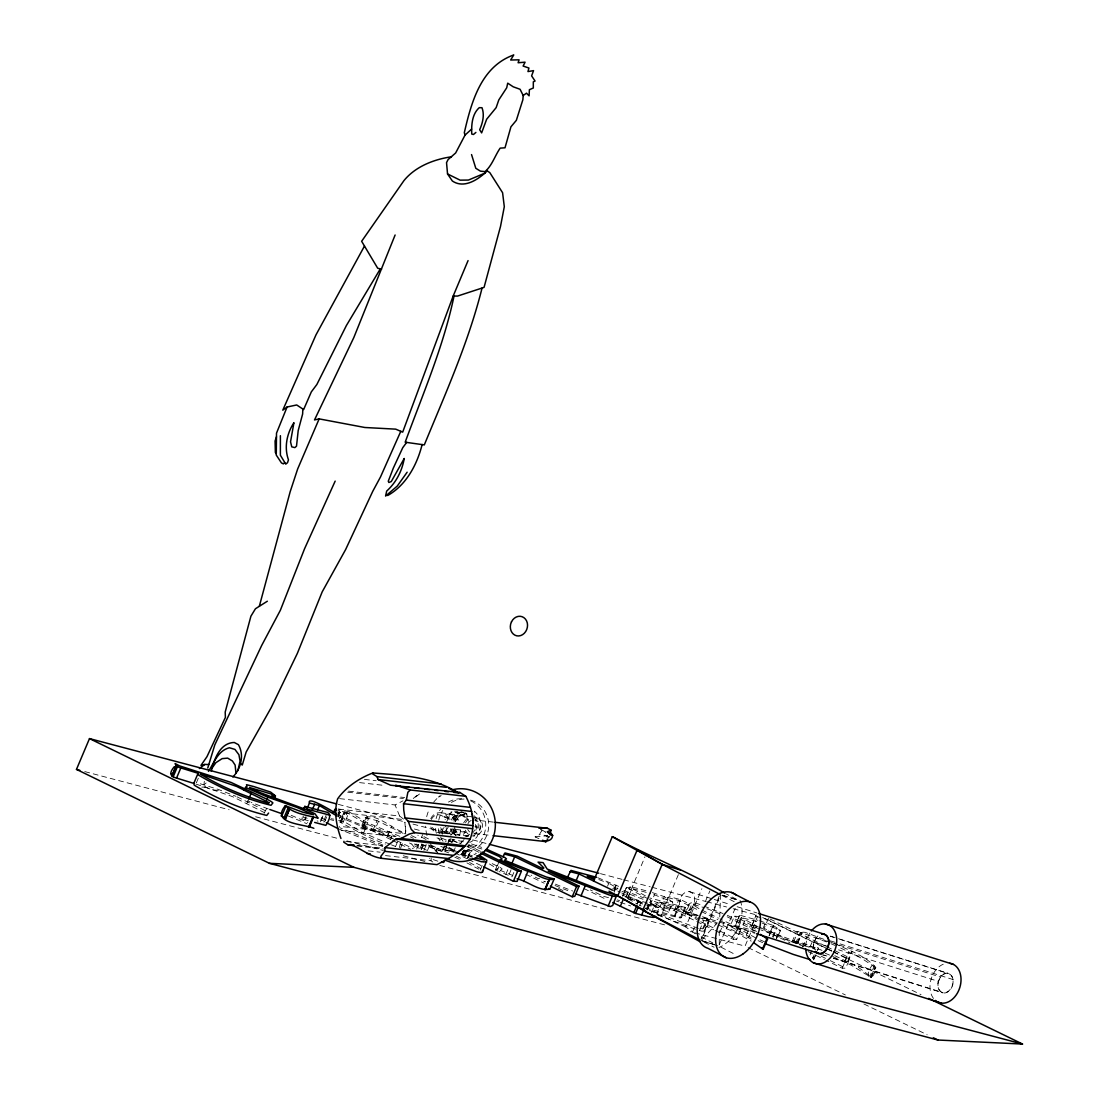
<?xml version="1.0" encoding="UTF-8"?>
<svg xmlns="http://www.w3.org/2000/svg" width="1099" height="1099" viewBox="0 0 1099 1099"><rect width="100%" height="100%" fill="white"/><g stroke="black" fill="none" stroke-linecap="round" stroke-linejoin="round"><path stroke-width="0.75" stroke-dasharray="5 3.75" d="M538.922 838.716L535.117 836.834C541.258 837.589 539.733 826.723 545.489 832.286M719.241 930.592L719.296 946.308L702.701 941.06M719.749 916.923L720.573 894.71L701.835 939.054M431.179 858.017L431.055 860.778L432.827 862.014M405.847 831.435L404.899 822.189L405.723 833.866L339.33 826.297M739.339 915.316L738.94 916.484L734.379 916.168L730.107 926.292L735.107 926.43L739.517 915.096L757.98 920.289M751.661 926.443L756.126 915L751.661 926.443L756.359 927.735M218.385 790.483L211.489 789.673L205.788 787.159L203.837 784.645L204.345 781.348M456.689 811.886L466.869 813.796L467.157 818.013C463.86 814.345 458.379 813.727 457.294 819.95L448.722 818.975L449.422 813.837L451.277 811.763M450.769 835.377L453.557 832.245L456.14 834.375L459.932 835.144L453.392 832.231L454.052 828.399M455.082 821.86L455.975 816.749L449.422 813.837L453.214 814.606L455.797 816.722L459.602 812.944L457.047 811.79M460.646 830.006L459.753 835.116L463.16 834.443L465.509 832.204L460.646 830.006L452.06 829.017L448.735 833.866L438.061 832.754M399.418 847.617L400.599 842.04M813.452 959.812L816.653 952.476M759.931 927.735L805.91 945.497L815.54 948.176L817.285 947.517L818.494 948.135L817.738 949.687M446.249 822.835L449.903 814.194A18.23 17.405 -83.5 0 1 452.005 811.873M539.582 878.101L538.634 878.788L531.078 875.106M814.167 941.939L816.351 937.502A10.015 7.322 -72.5 0 1 818.027 935.757M938.45 981.173L940.634 976.75A10.015 7.322 -72.5 0 1 952.668 978.014A10.083 7.377 -72.5 0 1 945.662 992.85A10.083 7.377 -72.5 0 1 938.258 981.737L940.456 977.052A10.083 7.377 -72.5 0 1 952.641 978.014A10.015 7.322 -72.5 0 1 945.552 992.617A10.015 7.322 -72.5 0 1 938.381 981.366L838.633 949.866M449.189 839.21L447.994 842.287M699.17 930.345C706.094 933.463 705.709 927.254 699.926 928.765M702.632 918.242C711.767 917.706 710.325 923.586 700.942 919.478M455.22 847.769L453.379 852.11L445.095 849.939L447.389 843.428M198.301 778.229L196.474 782.57L218.509 789.508L235.859 796.308M246.932 803.273L248.154 800.374M264.117 813.246L266.659 808.479M308.297 820.719L302.527 819.071L303.75 816.172M304.643 819.772L305.865 816.873M304.849 819.827L306.072 816.928M322.845 816.008L320.4 821.791L317.089 820.926M320.51 821.846L322.996 816.062M326.073 815.362L323.01 822.601L324.081 823.027M324.741 821.599L327.145 815.788M337.668 815.087L339.495 810.746M337.956 815.17L339.797 810.828M337.64 816.694L340.086 810.897M338.231 816.845L340.676 811.062M339.412 818.865L340.649 815.98M344.124 811.982L339.852 822.121C354.757 829.731 369.47 838.551 385.57 844.046M340.292 822.231L344.564 812.106M340.731 822.354L345.017 812.216M341.24 822.492L345.512 812.353M342.861 822.917L347.133 812.779L365.5 823.481L396.066 836.463M390.076 844.293L362.478 832.506L344.935 822.066L349.207 811.927L338.149 809.029M390.942 839.636L372.767 830.775L360.857 827.712L365.129 817.574C377.822 813.123 393.73 830.775 405.449 832.657M360.857 827.712L362.189 826.846L366.475 816.708M363.013 826.901L367.3 816.763M363.59 827.025L367.863 816.887M364.346 828.564L368.618 818.439M363.604 833.042L367.877 822.904M372.767 830.775L377.039 820.651L404.308 833.921M362.189 826.846L374.841 829.965L379.128 819.84M387.535 836.147L391.807 826.008M390.585 839.279L391.807 836.38M395.599 846.381L398.044 840.598M400.503 848.318L402.852 842.48M421.48 837.479L422.703 834.594M416.672 849.06L419.117 843.263L441.853 851.546M420.01 848.62L422.497 842.768M421.205 849.129L423.033 844.788M421.205 849.678L423.046 845.337M423.926 850.475L426.371 844.691L436.454 849.582L444.985 851.78M427.401 850.64L429.846 844.843M436.042 851.038L437.265 848.14L448.378 851.052L448.062 852.206M444.257 846.367L441.812 852.165L444.257 846.367L455.371 850.846M445.095 849.939L447.54 844.142M448.145 842.699L449.216 839.389M449.093 841.532L450.315 838.647M450.013 841.738L451.236 838.839M453.695 829.525A10.935 10.441 -83.5 0 0 455 832.012L454.34 835.487L452.747 833.756A13.847 13.229 -83.5 0 1 450.288 827.094M452.802 839.265L451.579 842.164L441.248 837.974M451.84 842.232L453.063 839.348L464.465 842.068M452.115 842.301L453.338 839.416M454.629 826.929A10.935 10.441 -83.5 0 0 456.566 832.19L455.906 835.666L454.313 833.935A13.847 13.229 -83.5 0 1 452.019 828.467M455.467 821.338A10.935 10.441 -83.5 0 1 463.915 814.812L465.921 811.955M461.951 840.639L460.728 843.51L457.843 842.645M461.731 854.376L463.558 850.035L461.731 854.376L471.705 859.239M464.575 850.077L463.352 852.961L472.391 855.764M463.448 852.989L464.698 850.104M464.135 854.885L468.408 844.746M465.028 855.104L469.314 844.98M467.405 857.934L470.454 850.695M467.624 858.044L470.674 850.805M467.886 858.182L470.949 850.942M480.194 870.133L483.862 861.451M495.333 869.886L499.001 861.204M499.234 861.163L495.622 870.092L497.943 871.067M495.649 869.831L497.833 869.103L499.66 864.762M512.848 875.505L500.265 870.367L501.487 867.468M505.856 874.309L509.524 865.627M509.277 874.062L511.104 869.721M513.837 872.469L511.997 876.81L499.097 871.548M607.541 886.206L608.764 883.308L598.831 879.571M616.031 884.983L614.204 889.325L620.234 892.237M613.764 890.863L616.209 885.066M613.943 890.946L616.388 885.162M614.231 892.264L615.358 889.325L618.023 890.108M626.444 887.511L622.748 896.207L626.444 887.511L630.153 887.511L630.153 886.453L647.696 891.234M626.004 897.141L630.153 886.453M626.018 897.416L630.29 887.291M627.598 897.993L645.031 856.712M638.464 901.111L637.283 904.024L627.68 898.57L631.952 888.445L650.594 893.583M636.925 903.859L638.148 900.96M637.2 903.982L638.285 901.029M639.852 905.205L641.074 902.306L642.709 902.897M646.239 909.271L649.289 902.032M646.981 909.642L650.663 900.96M647.215 909.752L650.883 901.07M647.476 909.876L651.144 901.194M650.182 904.862L654.468 894.723M651.46 912.458L654.523 905.233L649.069 901.936M698.36 928.367L653.534 911.648L657.82 901.51L677.987 906.716L685.639 907.527L649.66 897.938M656.707 914.08L659.62 906.139L650.429 900.85M625.867 896.578L660.032 906.771L664.304 896.647L672.753 902.142L668.48 912.28L657.326 907.17L644.728 903.241M663.521 907.692L667.807 897.567L669.318 896.66L680.597 899.641L689.554 903.996L685.281 914.134L676.311 909.766L665.046 906.785L663.521 907.692L674.236 910.576L713.622 929.754M678.371 874.612L660.925 915.907L656.405 914.478M674.236 910.576L678.523 900.452L699.72 910.769M676.311 909.766L680.597 899.641M674.291 916.03L678.564 905.892M674.965 916.209L679.251 906.071M645.374 908.076L680.542 917.28L684.814 907.156M653.534 911.648L680.171 918.008L681.366 917.665L685.639 907.527M685.281 914.134C687.576 900.026 692.04 901.235 702.646 905.631M699.239 921.003L687.589 914.121L691.875 903.996L704.225 907.692M690.103 912.967L694.389 902.829M695.31 933.807L685.707 926.952L701.863 888.72M692.384 932.282L694.966 926.169M705.311 901.702L709.83 891.001M699.527 930.441L703.813 920.303M702.604 928.998L706.891 918.86M703.58 928.573L707.866 918.434M704.322 931.018L709.143 919.492M700.571 940.263L719.309 895.919M719.68 932.708L723.966 922.569M735.107 926.43L739.393 916.113M755.659 937.873L736.77 927.597L741.056 917.459L760.714 922.665M715.133 930.496L733.267 939.315L740.355 922.762M733.267 939.315L736.728 939.247L741.014 929.108L720.01 918.888M736.77 927.597L741.715 928.49L745.878 918.338M746.235 935.249L750.507 925.111M757.417 916.854L745.053 946.115L690.309 931.636M825.734 947.97L766.91 919.327L762.624 929.466L789.893 942.736M768.448 918.256L764.176 928.394L792.049 941.953L800.951 942.475L821.997 950.347M759.45 920.742L773.201 925.427L768.723 935.483M769.053 935.62L773.339 925.495M769.273 935.73L773.559 925.605M772.446 936.939L776.128 928.257M773.215 937.323L776.897 928.628M776.306 938.642L779.974 929.96M776.347 938.958L780.482 930.386L777.433 937.626M792.049 941.953L796.322 931.828L797.558 931.636L805.237 932.35L826.269 940.208M793.657 941.774L797.943 931.636M796.377 943.546L795.855 942.777L800.141 932.639L801.185 932.57L828.151 942.544M797.091 942.75L801.377 932.611M797.668 942.873L801.954 932.735M797.874 942.928L802.16 932.79M802.49 947.104L806.776 936.98M809.908 947.242L812.353 941.458M810.059 954.907L811.886 950.566M814.222 954.756L812.793 957.806L814.016 954.921M817.271 951.033L818.494 948.135M813.933 959.29L816.997 952.064M844.582 961.845L848.868 951.707M842.246 968.219L846.532 958.094L849.994 958.012L845.722 968.15L842.246 968.219L825.912 960.265M847.617 961.46L851.904 951.336M847.975 961.639L852.261 951.5M834.828 943.725C849.019 950.292 864.858 955.594 875.779 967.326C873.568 984.498 862.509 977.038 872.194 965.307L861.589 958.314L838.084 946.775M871.507 977.451L870.037 975.967L874.323 965.829M870.532 977.313L874.804 967.189L872.194 965.307M870.944 977.478L875.779 967.326M871.232 977.588L875.518 967.45M735.231 908.282L718.677 945.978L735.863 954.825M817.835 936.018A10.083 7.377 -72.5 0 0 816.172 937.804L813.961 942.489A10.083 7.377 -72.5 0 0 814.345 949.824M548.552 837.933L549.335 836.71A1.607 1.539 -83.5 0 1 547.261 835.405M448.722 818.975L443.845 816.763L446.194 814.538L449.601 813.851M442.21 834.402L442.196 830.954L445.686 826.132M463.668 822.835L467.157 818.013L460.797 815.128L460.769 811.694L467.144 814.579M685.268 913.736L689.76 912.884L701.203 916.8M735.052 925.454L756.648 931.334M464.121 839.389L460.783 843.455L449.367 839.801M452.554 839.732L456.387 842.219M702.343 939.315L717.317 922.872M426.371 844.691L423.555 846.244L415.82 844.018M413.224 798.52L418.774 793.808M546.107 836.82L547.357 835.817L540.145 834.526M812.793 957.806L814.208 958.259M415.518 797.077L422.703 791.514M654.523 905.233L650.814 905.04M443.845 816.763L452.417 817.752L456.222 815.678L460.618 815.115M465.509 832.204L456.937 831.229L450.315 833.894M203.837 784.645L206.131 782.969M813.04 957.875L812.298 958.287M546.986 838.276L549.335 836.71M441.194 795.594L438.666 797.063L439.985 795.923A36.459 34.825 -83.5 0 0 433.391 802.545M339.632 798.63L395.077 804.963L402.907 800.869M867.894 975.459L851.601 965.375L830.968 955.663M659.757 906.84L657.449 907.252L646.528 905.123M500.265 870.367L502.188 868.993L500.581 867.674L488.876 862.028M535.117 836.834L547.357 835.817M687.589 914.121L695.804 916.305M795.855 942.777L815.87 949.454M331.101 818.7L333.876 819.153M741.014 929.108L737.539 929.191L719.419 920.358M201.79 787.104L205.788 787.159M468.311 835.954L450.81 834.21M627.68 898.57L643.135 902.76M364.415 779.397L376.215 780.743M359.565 782.612L383.4 785.332M348.52 791.143L404.707 797.544M347.641 792.187L403.457 798.547M464.698 814.826L462.349 814.634A10.935 10.441 -83.5 0 0 453.901 821.159M441.056 812.779L473.532 817.024M455.233 815.939L466.264 817.203M493.341 822.107L474.727 819.991A6.745 6.443 -83.5 0 1 474.411 833.358M338.739 809.098L399.638 816.049L404.281 819.675L337.888 812.106M474.864 826.791L478.147 827.162M474.411 833.523L491.349 835.446M455.549 832.602L457.115 832.781M448.571 833.839L442.196 830.954L454.134 833.028M452.747 833.756L454.313 833.935M341.102 830.432L395.063 836.586M345.649 841.491L382.617 845.708M357.45 845.378L382.974 848.277M356.584 845.928L383.606 849.019M368.234 850.832L380.144 852.192M385.461 855.585L431.055 860.778M461.814 854.418L471.389 857.028M347.133 812.779L337.97 810.334M414.378 829.003L421.576 830.954M365.129 817.574L377.039 820.651M455.082 851.052L446.194 848.771L444.971 849.445M333.684 820.472L330.291 819.634M613.682 887.772L618.023 888.377L608.764 883.308M437.855 861.176L429.297 858.319M338.616 820.404L344.935 822.066M338.341 804.372L404.693 821.915M412.99 824.099L454.464 835.061M472.721 839.883L485.992 843.4M600.452 873.65L622.02 879.351M623.683 879.791L650.223 886.811M651.886 887.25L704.967 901.276M706.63 901.716L726.535 906.977M733.17 908.736L756.4 914.876M469.039 844.911L481.925 849.046M751.84 925.124L761.085 927.57M392.164 836.476L356.035 822.835L337.833 814.51M307.184 818.302L300.577 816.557L302.527 819.071M84.774 771.594L229.114 809.743M255.655 816.763L338.602 838.674M346.899 840.872L383.386 850.516M403.306 855.778L424.873 861.479M439.792 865.435L665.417 925.07M608.503 897.649L603.516 896.317L590.273 889.874M667.807 897.567L678.523 900.452M741.715 928.49L754.986 932.378M755.933 916.305L766.91 919.327M642.585 904.051L621.608 894.627M612.761 888.596L615.454 889.366M653.781 894.531L672.753 902.142M652.353 892.608L664.304 896.647M447.664 833.839L443.103 831.778M392.013 838.056L374.718 831.874L337.599 816.269M701.189 940.579L713.91 944.508M621.965 891.344L644.715 899.902M616.374 901.056L618.998 901.881M195.856 784.027L232.397 796.569L264.818 812.82M722.963 895.342L738.061 900.108L726.37 894.023M722.07 895.177L738.665 900.424M689.677 891.715L712.578 898.955M714.213 899.463L730.574 904.628M737.127 906.702L756.758 912.898M830.377 936.142L836.916 938.203M838.551 938.725L948.121 973.316M830.226 936.238L833.495 937.268M840.034 939.343L947.97 973.426M830.363 940.826L838.537 943.409M840.172 943.931L953.012 979.552M816.172 937.804L837.438 944.522M839.073 945.03L940.456 977.052M828.811 946.761L814.098 942.118A10.015 7.322 -72.5 0 0 814.359 949.426M684.498 911.044L700.86 916.209M702.495 916.731L754.848 933.257M823.563 954.949L826.833 955.979M833.372 958.053L942.942 992.644M820.376 954.22L826.929 956.295M833.468 958.355L943.038 992.946M617.363 899.93L619.616 900.644M702.082 940.744L714.158 944.549M762.308 923.146L780.015 930.276M471.444 843.936L481.623 847.384M623.902 890.52L643.753 897.828M699.692 919.107L649.399 899.449M695.406 929.246L657.903 915.11M382.782 846.615L339.303 829.182M696.519 916.332L657.82 901.51M804.015 946.514L760.879 929.905M620.317 902.293L630.634 905.961M472.611 857.124L461.676 853.209M268.266 808.946L251.19 802.421M597.801 877.716L619.08 886.55M288.295 815.98L306.964 823.742M382.892 845.035L339.646 827.643M428.624 844.952L448.818 852.934M704.061 906.153L723.06 913.557M698.566 917.322L716.095 924.08M545.283 881.686L543.84 881.206L545.145 881.893M706.987 908.708L720.367 913.956M436.976 837.864L446.125 841.422M460.357 854.472L467.295 857.11M704.047 917.844L720.202 924.259M555.407 884.159L572.62 891.001M554.995 885.519L570.917 891.852M291.194 815.321L307.665 822.368M399.83 836.366L367.107 822.547L349.207 811.927M391.45 844.843L395.558 846.505M453.324 851.684L440.754 846.354M827.698 940.799L833.399 943.148M762.679 942.626L755.425 939.521M718.801 925.221L736.385 933.051L751.221 941.142M830.981 943.739L835.254 945.525M825.28 953.273L829.553 955.058M727.332 915.288L756.785 929.617M723.046 925.413L752.513 939.741M641.074 902.306L621.732 892.965M834.773 955.677L857.371 966.584L870.037 975.967M760 939.837L764.464 941.761M727.153 916.786L755.494 931.004M660.032 906.771L668.48 912.28M489.426 863.938L497.833 869.103M685.707 926.952L645.484 908.461M237.054 796.857L262.826 809.414A21.183 1.841 22.9 0 1 265.683 810.966M759.697 929.383L734.379 916.168M462.006 811.845L467.13 814.345M456.415 812.065L459.148 813.095M456.332 812.147L458.874 813.301M454.959 811.666L458.778 813.397M454.766 811.873L458.585 813.603M452.417 817.752L457.294 819.95M452.06 829.017L456.937 831.229M680.542 917.28L681.366 917.665M456.071 856.121L463.16 859.391M454.794 857.193L460.385 859.761M648.163 898.858L626.567 887.621M247.866 800.855L250.077 801.899M758.53 927.075L741.056 917.459M751.002 937.516L730.107 926.292M467.432 849.266L476.375 853.648M466.058 850.283L475.359 854.83M583.83 888.487L606.675 899.586M558.484 888.363L562.935 890.533M525.775 874.296L544.197 883.211M769.918 918.97L796.322 931.828M825.294 945.992L805.677 936.43L800.141 932.639M826.833 946.747L849.994 958.012M827.217 948.684L831.668 950.855M833.152 951.583L846.532 958.094M762.679 917.555L825.72 948.245M827.245 948.986L831.861 951.239M833.399 951.981L921.044 994.65M773.201 925.427L780.482 930.386M821.022 956.13L828.728 959.88M830.281 960.636L845.722 968.15M808.081 951.583L824.415 959.537M702.027 910.137L718.512 918.16M701.244 911.511L717.908 919.629M700.736 921.731L714.24 928.298M720.23 931.21L736.728 939.247M748.131 947.613L845.365 994.952M863.883 1003.964L927.171 1034.763M480.524 851.327L468.916 845.667M466.787 846.409L478.944 852.316M454.904 852.851L467.061 858.759M468.586 859.5L482.269 866.149M411.507 835.597L416.054 837.809M431.206 845.186L437.265 848.14M410.367 836.875L413.403 838.345M374.841 829.965L395.104 839.828M396.629 840.57L413.293 848.689M392.453 840.364L410.641 849.211M645.429 895.85L631.952 888.445M639.165 904.999L641.143 905.988M423.98 836.682L429.434 839.389M466.924 862.907L478.793 869.144M426.522 850.2L414.007 843.84M469.52 862.495L480.51 868.457M699.019 908.681L691.875 903.996M426.041 839.471L417.826 835.199M722.002 895.438L737.759 903.543M704.047 942.063L714.075 947.214M701.148 936.856L712.839 942.942M419.117 848.263L409.529 843.015M325.716 820.266L320.427 817.024M541.505 829.69L545.544 832.108M324.219 821.42L320.62 819.14M540.337 829.278L541.889 830.391M455.975 816.749L458.668 820.184M453.392 832.231L450.686 828.783M437.347 852.096L431.385 845.598L432.333 846.903M466.993 817.999L468.696 821.338M442.361 830.981L440.658 827.643M411.685 843.853L414.296 847.59M399.638 816.049L395.077 804.963M474.15 817.216A13.847 13.229 -83.5 0 1 473.751 834.072M451.346 820.005A13.847 13.229 -83.5 0 1 462.047 811.735M469.603 834.251A10.935 10.441 -83.5 0 1 464.561 836.339L463.764 836.339L466.127 836.518A10.935 10.441 -83.5 0 0 468.778 835.831M473.71 836.009A13.847 13.229 -83.5 0 0 475.716 817.395L474.136 815.678L474.397 811.199A18.23 17.405 -83.5 0 1 480.661 828.124L477.007 836.792A18.23 17.405 -83.5 0 1 469.713 842.425M452.912 820.184A13.847 13.229 -83.5 0 1 460.261 812.793M805.732 946.005A20.455 14.96 -72.5 0 1 810.361 932.364M933.491 998.455A20.455 14.96 -72.5 0 1 931.224 978.742A20.455 14.96 -72.5 0 1 944.343 963.809M740.039 900.411A30.415 19.823 -62.8 0 1 718.966 947.462M470.592 800.072A26.431 25.25 -83.5 0 1 488.258 830.171A26.431 25.25 -83.5 0 1 461.168 851.821M453.2 849.747A26.431 25.25 -83.5 0 1 448.887 847.233M443.034 841.257A26.431 25.25 -83.5 0 1 439.875 835.24M439.339 833.619A26.431 25.25 -83.5 0 1 438.336 828.55M438.735 820.307A26.431 25.25 -83.5 0 1 442.801 810.485M451.373 802.421A26.431 25.25 -83.5 0 1 464.08 799.069M447.197 832.218A18.23 17.405 -83.5 0 1 446.125 827.602M438.611 853.731A36.459 34.825 -83.5 0 1 429.201 841.491M427.016 835.611A36.459 34.825 -83.5 0 1 425.67 826.214M426.687 816.749A36.459 34.825 -83.5 0 1 428.651 810.719M470.743 800.896A26.431 25.25 -83.5 0 1 485.456 828.976A26.431 25.25 -83.5 0 1 463.174 851.395M456.58 851.285A26.431 25.25 -83.5 0 1 444.628 845.873M440.081 840.927A26.431 25.25 -83.5 0 1 438.322 838.029M436.385 833.289A26.431 25.25 -83.5 0 1 435.383 828.22M436.097 818.618A26.431 25.25 -83.5 0 1 440.85 808.768M448.419 802.078A26.431 25.25 -83.5 0 1 464.424 799.014M430.739 818.769A10.097 9.644 -83.5 0 1 448.571 819.043M448.378 826.764A10.097 9.644 -83.5 0 1 430.547 826.489M475.111 817.395A9.369 8.943 -83.5 0 1 482.571 828.014A9.369 8.943 -83.5 0 1 472.336 835.927M468.092 834.004A9.369 8.943 -83.5 0 1 465.372 830.116M465.536 822.945A9.369 8.943 -83.5 0 1 468.449 819.153M431.371 819.497A7.899 7.542 -83.5 0 1 445.315 819.703M444.147 827.506A7.899 7.542 -83.5 0 1 431.234 825.528M469.671 831.943A6.745 6.443 -83.5 0 1 467.707 829.141M467.831 823.989A6.745 6.443 -83.5 0 1 471.402 820.39M475.414 824.401A10.935 10.441 -83.5 0 1 475.345 827.245M474.576 829.992A10.935 10.441 -83.5 0 1 473.147 832.451M690.309 909.368A10.015 7.322 -72.5 0 0 691.436 892.47A10.015 7.322 -72.5 0 0 679.512 902.306A10.015 7.322 -72.5 0 0 690.309 909.368"/><path stroke-width="1.5" d="M280.396 435.699L280.382 455.22L285.754 464.121L287.512 462.693L288.474 459.849C283.982 447.472 286.798 433.487 293.941 422.675L290.534 441.812L291.757 446.867L294.889 447.609L296.51 446.139L298.2 430.588L302.637 413.966L302.829 409.02M343.973 841.298L343.808 842.219L348.136 844.966L350.65 844.595C361.406 848.607 369.731 856.712 381.518 858.319L436.962 864.638C449.409 858.25 462.871 851.491 470.166 838.99C475.62 824.786 472.749 809.468 465.825 796.322L459.89 792.448L390.598 785.208L378.125 779.562L376.984 776.636L372.671 773.902L372.836 772.982C402.66 775.125 432.937 777.007 458.654 792.97L459.89 792.448M495.045 822.299L547.522 828.289L550.929 830.061L547.151 831.861C557.234 833.811 551.203 842.988 543.456 840.611L546.052 841.642L547.714 839.169M465.825 796.322L410.38 790.002L407.88 792.228L406.314 800.086L403.539 803.699L403.745 810.142L404.982 817.89L408.279 821.365L411.26 829.402L414.735 832.671L470.166 838.99M475.894 132.416L473.449 134.504L471.746 134.051C471.361 124.943 472.021 114.117 479.274 107.661L481.98 107.716C484.714 114.887 482.681 122.978 479.659 129.723L481.623 132.883L486.665 119.228L496.144 107.633L498.809 99.913L506.708 87.783L507.711 83.167L513.233 86.807L520.074 89.28L523.193 95.517L522.877 99.693L516.351 120.327L510.939 126.811L505.004 147.802L500.155 148.131C494.907 155.77 492.009 165.674 484.989 171.623L480.428 171.142L475.798 168.284L471.54 154.574M381.518 858.319L380.749 856.478L384.691 851.299L385.007 847.576L396.038 839.045L401.066 838.468L465.344 845.804M444.793 860.091L477.103 871.85L481.074 872.647L482.42 872.166L482.571 870.394M482.42 872.166L486.857 860.256L478.917 854.967M232.878 776.966C241.024 768.709 244.404 755.095 238.428 744.682L234.279 742.484C219.896 742.842 214.195 759.272 211.255 771.155M550.929 830.061L550.228 834.622L548.167 832.781M454.024 296.057C443.556 346.35 422.84 394.074 405.174 442.21L424.31 444.903C445.493 393.401 468.517 342.339 482.049 288.062L484.068 287.361L500.526 226.38L504.304 206.694L502.586 192.723L489.824 172.653L486.706 170.537M237.892 770.633L240.077 761.058L238.909 754.711L234.925 749.408L229.403 747.76C217.918 750.644 214.264 762.541 208.453 771.347M259.323 606.291L290.136 491.844L297.65 468.998L319.15 418.884L364.854 427.497L395.709 429.146L402.687 432.127L453.173 296.057L468.064 260.6M422.153 444.477C417.125 464.561 406.328 485.002 387.823 495.429L386.532 495.237M207.766 768.022L214.786 744.93L261.672 645.484L280.355 610.288L304.574 548.731L335.168 481.115M503.054 856.918L504.991 852.948L517.231 856.148L542.92 868.663L543.854 867.963L538.057 862.124L543.098 862.646L547.178 869.048L603.708 891.358L616.965 895.383L614.547 896.427L608.942 894.874L548.126 871.081L579.063 886.151L574.791 896.289L572.236 896.77L550.324 886.179M276.467 436.811L275.08 441.001L275.368 452.5L276.275 453.75M444.106 861.19L443.776 862.344A15.784 1.374 22.9 0 1 442.911 862.399L441.386 862.083M319.15 418.884L314.506 419.928L353.823 337.544L395.118 234.994M380.309 268.898L346.391 325.524L316.855 384.499L311.319 391.89L303.64 409.556L296.703 404.968L287.073 407.015L276.508 433.157L276.261 455.068L281.454 462.926L283.363 463.874L284.668 462.624M928.724 998.387L1022.523 1044.05L937.969 1040.025L269.406 863.319L76.477 769.396L89.486 738.597L336.679 803.932M268.609 813.054L266.741 815.417C241.519 809.331 216.613 798.492 194.262 785.194L193.795 783.395L176.966 778.202C169.411 776.444 169.26 772.487 174.384 766.621M171.911 775.743L176.183 765.605L175.071 763.558L179.632 765.907L231.065 782.433L267.112 799.275A21.183 1.841 22.9 0 1 272.882 802.916L271.013 805.279C245.791 799.207 220.885 788.354 198.534 775.07L198.067 773.27L178.78 767.294L176.183 765.605M172.048 775.88L176.28 765.646M173.134 776.869L177.406 766.731M176.541 778.078L180.827 767.94M193.795 783.395L198.067 773.27M244.266 790.25L245.723 787.42L244.5 790.318M248.772 798.932L251.218 793.135M266.604 800.072L267.909 797.187L297.046 807.449L313.517 814.785L302.994 812.298L285.3 805.704C270.327 823.865 303.983 823.975 313.874 828.303M271.329 797.338L272.415 794.385L249.555 787.488L259.859 792.53L305.824 809.455L314.973 813.782L318.161 818.178C307.116 815.224 293.804 813.823 285.3 805.704M272.236 797.847L273.514 794.962L272.415 794.385M273.156 798.341L274.379 795.442L273.514 794.962M273.349 798.424L274.379 795.442M273.472 798.492L274.571 795.525M273.981 798.698L275.437 795.882L274.214 798.781M282.319 814.62L285.369 807.394M283.748 818.357L288.02 808.232M285.053 819.236L289.518 809.194L285.424 819.401M303.626 809.317L304.863 806.432L325.29 811.845C333.189 812.546 328.532 821.489 325.799 825.363L314.657 822.409M303.722 809.359L304.863 806.432M306.992 808.85L309.451 803.053C306.25 794.687 336.363 813.631 336.624 813.878M312.24 809.963L314.685 804.166M308.517 827.245L312.968 817.161L308.805 827.327M309.162 827.423L313.435 817.285M317.542 809.853L319.383 805.512L309.451 803.053M333.354 812.395L335.703 808.562M511.653 863.979L514.717 856.739L576.522 886.646L579.063 886.151M513.412 881.261L517.698 871.136L521.421 871.232L517.148 881.371L513.412 881.261L483.794 866.891M523.646 881.48L527.918 871.356C536.463 873.265 545.544 881.81 554.157 878.939L549.871 889.064C539.005 891.687 527.781 881 517.038 878.843M544.857 889.572L549.129 879.447M545.035 889.627L549.308 879.488M545.173 889.668L549.459 879.53M567.414 877.359L571.013 870.422L596.551 877.318M575.917 881.164L578.967 873.925L612.473 890.19M572.236 896.77L576.522 886.646M581 895.864L585.272 885.725M593.542 881.082L612.28 836.737L613.489 837.122C650.1 857.055 689.416 871.754 724.914 893.253M608.132 906.084L612.418 895.96M575.697 893.762L610.275 906.565L612.679 905.507L616.745 895.012M655.347 916.264L655.485 916.964L653.177 917.39L648.314 916.703L635.593 913.434L620.372 906.235L623.435 899.009M633.807 912.72L636.87 905.48M635.593 913.434L638.038 907.637M612.28 836.737L662.202 864.309L642.819 910.178L699.857 941.568M641.596 915.082L644.041 909.299M762.239 947.764L763.365 949.124L762.555 948.959L767.061 938.216M763.159 949.179L767.638 938.986L766.072 937.213M400.792 431.316L380.515 476.939L372.753 491.322L345.622 549.569L322.199 591.853L297.334 653.424L271.274 707.481L246.121 752.087L242.261 765.069L240.53 763.544M471.608 129.119L465.056 135.067L455.645 152.981L448.104 159.547L446.537 162.611L447.54 173.958L452.376 181.019C464.341 189.069 478.45 179.384 487.228 170.895M364.483 246.052L315.99 334.852L282.786 410.161L287.073 407.015M407.138 472.213L397.275 486.06L385.584 496.061L386.697 491.047C396.135 482.557 402.083 470.922 404.226 458.475L391.271 481.554L388.867 482.488L388.277 481.211L393.277 468.201L402.742 447.705L406.712 442.32M212.052 768.022L215.899 762.651L222.149 758.626L227.685 758.131L232.411 760.989L235.117 765.069L235.969 773.105M455.398 853.896L462.597 848.332M199.4 768.531L204.799 764.451L208.824 764.533M523.193 95.517L526.49 93.168L529.086 95.819L529.402 89.692L533.317 88.002L533.317 81.834L535.076 81.038L531.6 75.872L533.564 70.624L527.946 71.572L528.935 68.042L523.11 66.05L525.088 62.176L518.096 62.753L519.071 59.827L510.65 60.019L513.755 54.95C480.977 66.572 471.306 102.344 464.314 132.718L465.056 135.067M267.345 601.222L255.449 608.75L250.915 616.182L225.199 712.042L225.391 717.427L206.955 756.703L200.966 765.371L204.799 764.451M401.066 838.468L409.295 834.059L414.735 832.671M484.975 173.134L468.435 180.057L460.11 180.154L447.54 173.958M486.706 862.042L481.376 861.712L472.144 858.786M482.049 288.062L457.569 296.057L453.173 296.057M372.836 772.982C359.4 778.037 345.855 787.186 337.64 798.836C333.711 811.611 336.459 826.118 340.951 838.441M451.469 156.8C434.05 159.286 415.367 166.526 403.951 180.607L361.64 241.285L377.699 268.238L381.587 269.173M538.812 828.083L547.522 828.289M493.039 835.638L546.052 841.642M269.406 863.319L353.947 867.345L1022.523 1044.05M376.984 776.636L441.139 783.958M378.125 779.562L446.18 787.31M395.709 785.799L400.805 786.376M405.916 786.953L409.323 787.351M414.419 787.928L419.53 788.505M424.626 789.096L429.736 789.673M434.833 790.25L438.24 790.648M445.054 791.417L448.447 791.802M453.557 792.393L458.654 792.97M406.314 800.086L470.386 807.38M403.539 803.699L471.636 811.46M404.982 817.89L473.078 825.651M408.279 821.365L472.57 828.687M396.038 839.045L464.149 846.807M385.007 847.576L453.104 855.338M350.65 844.595L354.043 844.98M348.136 844.966L353.205 845.543M384.691 851.299L448.777 858.607M366.887 853.47L370.267 853.854M267.826 797.187L245.585 787.406M809.99 959.578L793.286 954.413L765.192 943.67M334.577 809.496L336.39 809.949M569.859 871.576L578.967 873.925M504.276 854.019L514.717 856.739M489.302 844.279L598.804 873.21M527.891 871.342L499.908 859.954L502.106 858.965L499.427 856.588L485.346 850.324M76.477 769.396L79.801 770.275M330.071 815.224L307.734 809.29L304.945 806.474M410.38 790.002L395.722 785.139M550.915 834.828L552.907 835.391M594.518 878.17L587.196 876.15L594.559 879.736M448.722 788.34L456.854 792.036M545.516 841.628L542.466 840.24M699.046 939.466L642.819 910.178L617.775 895.877L637.159 850.008L662.202 864.309L680.308 870.023M825.418 924.012L953.437 964.414M758.392 913.42L823.838 934.081M756.483 933.765L818.659 953.396M813.287 962.71L941.294 1003.126M645.841 911.14L608.997 891.193M475.688 858.195L484.467 860.009L476.87 855.626M269.818 809.496L282.209 813.823M281.028 815.829L282.993 816.804M767.445 939.054L760.508 934.37M487.228 849.486L504.867 857.536L506.474 858.869L504.551 860.242L546.368 877.029L554.157 878.939M548.401 888.445L549.871 889.064M171.32 773.861L172.419 774.369M337.736 828.481L326.321 822.67M612.761 902.54L620.372 906.235M517.698 871.136L480.469 853.058M933.339 1037.772L937.969 1040.025M482.035 852.055L521.421 871.232M89.486 738.597L353.947 867.345M731.412 892.429L749.875 901.922M726.302 957.751L707.825 948.258A30.415 19.823 -62.8 0 1 702.206 910.851A30.415 19.823 -62.8 0 1 735.959 894.902M336.418 815.664L319.383 805.512M662.202 864.309L719.955 894.38M762.555 948.959L753.941 942.887M275.437 795.882L270.601 792.063L254.089 786.65L246.478 784.672L246.973 786.389L245.723 787.42M472.268 813.974L473.202 823.22M811.378 930.99A20.455 14.96 -72.5 0 1 834.979 931.609A20.455 14.96 -72.5 0 1 825.486 961.886A20.455 14.96 -72.5 0 1 805.718 949M821.722 934.136A10.083 7.377 -72.5 0 1 828.083 946.651A10.083 7.377 -72.5 0 1 815.458 951.679M821.901 933.985A10.015 7.322 -72.5 0 1 828 946.61A10.015 7.322 -72.5 0 1 815.431 951.294M949.701 963.246A20.455 14.96 -72.5 0 1 959.193 989.32A20.455 14.96 -72.5 0 1 935.373 1000.461M452.321 789.824A36.459 34.825 -83.5 0 1 495.264 827.272A36.459 34.825 -83.5 0 1 447.76 859.198M550.036 834.251A1.607 1.539 -83.5 0 1 550.228 834.622M511.475 621.855L510.65 624.095A10.015 8.504 -75.2 0 0 518.783 635.95A10.015 8.504 -75.2 0 0 527.286 622.872A10.083 8.572 -75.2 0 0 512.766 619.795L511.475 621.855M269.104 802.682L268.403 803.108C244.596 796.514 221.064 786.829 200.142 773.888L236.683 786.444L269.104 802.682M743.267 953.753A30.415 19.823 -62.8 0 0 754.422 904.408A30.415 19.823 -62.8 0 0 716.575 931.361A30.415 19.823 -62.8 0 0 743.267 953.753"/></g></svg>
